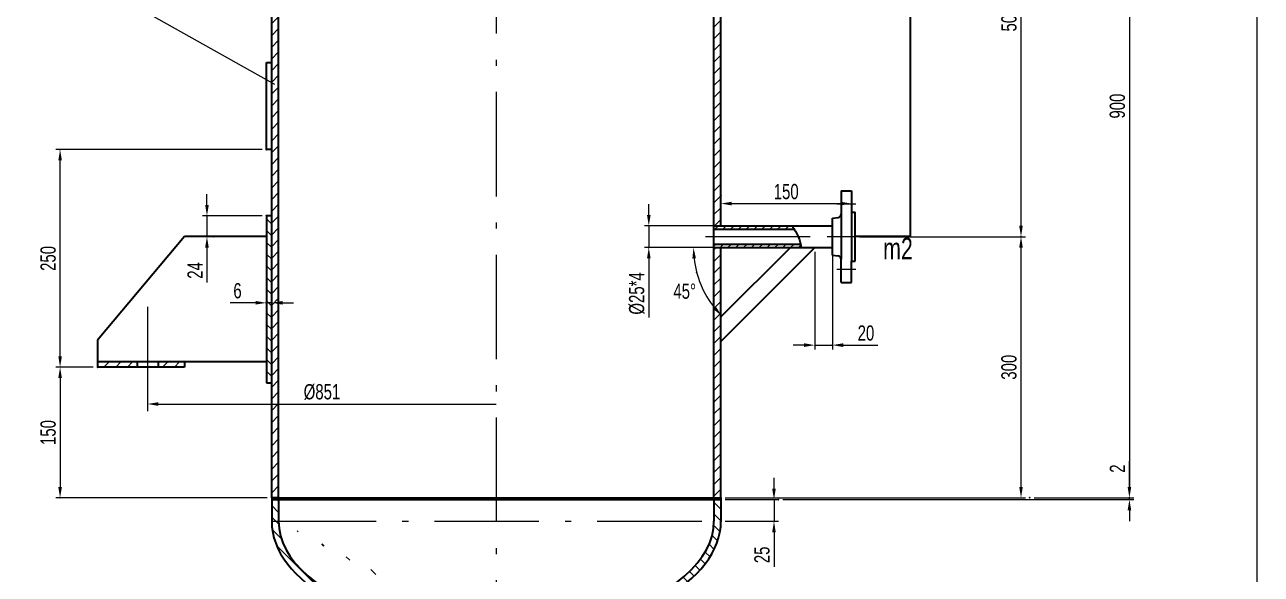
# Model space of a CAD drawing. Header units: millimetres. Extents: x -994 to 3211, y 1613 to 7558.
# Drawn here: x -240 to 1180, y 2584 to 3215 of the extents above; entities that cross this region are included whole.
import ezdxf

# ---------------------------------------------------------------- set-up
doc = ezdxf.new("R2010")
doc.units = ezdxf.units.MM
doc.header["$LTSCALE"] = 10
doc.linetypes.add('ACAD_ISO10W100', pattern=[18.7, 12, -3, 0.7, -3])
for name, color, linetype, lineweight in [('中心线', 1, 'ACAD_ISO10W100', 18), ('实线层', 2, 'Continuous', 35), ('标注', 7, 'Continuous', 18)]:
    doc.layers.add(name, color=color, linetype=linetype, lineweight=lineweight)
doc.layers.add('剖面线层', color=5, linetype='Continuous')
doc.styles.add('HGCAD', font='HGCAD.SHX', dxfattribs={"width": 0.75, "bigfont": 'HZTXT.SHX'})
doc.dimstyles.new('HGCAD$0', dxfattribs={"dimtxt": 3.5, "dimasz": 2.5, "dimexe": 1, "dimexo": 1, "dimgap": 1, "dimtad": 1, "dimdec": 1, "dimdsep": 46, "dimtxsty": 'HGCAD', "dimcen": 0, "dimclrd": 130, "dimclre": 130, "dimclrt": 3, "dimadec": 1, "dimazin": 0, "dimtfac": 0.714286, "dimtmove": 0, "dimatfit": 1, "dimfxl": 0, "dimtzin": 0, "dimlwd": -1, "dimlwe": -1, "dimarcsym": 0})
doc.dimstyles.new('HGCAD$2', dxfattribs={"dimtxt": 3.5, "dimasz": 2.5, "dimexe": 1, "dimexo": 1, "dimgap": 1, "dimtad": 2, "dimtih": 1, "dimdec": 1, "dimdsep": 46, "dimtxsty": 'HGCAD', "dimcen": 0, "dimclrd": 130, "dimclre": 130, "dimclrt": 3, "dimadec": 0, "dimazin": 0, "dimtfac": 0.714286, "dimtmove": 0, "dimatfit": 1, "dimfxl": 0, "dimtzin": 0, "dimlwd": -1, "dimlwe": -1, "dimarcsym": 0})
pattern_1 = [(45, (-994.139, 1612.684), (-6.735192, 6.735192), [])]
pattern_2 = [(135, (-994.139, 1612.684), (-6.73519, -6.73519), [])]

# ---------------------------------------------------------------- blocks, each defined once
blk = doc.blocks.new('*D6')
at = {"color": 0, "ltscale": 5}
for p in [(559.7, 3018.8), (709.7, 3018.8), (709.7, 3009.6)]:
    blk.add_point(p, dxfattribs=at)
at = {"layer": '标注', "color": 130, "ltscale": 5}
for p, q in [((559.7, 3013.8), (559.7, 3004.6)), ((709.7, 3013.8), (709.7, 3004.6)), ((572.2, 3009.6), (697.2, 3009.6))]:
    blk.add_line(p, q, dxfattribs=at)
for points in [[(572.2, 3011.7), (572.2, 3007.5), (559.7, 3009.6)], [(697.2, 3011.7), (697.2, 3007.5), (709.7, 3009.6)]]:
    blk.add_solid(points, dxfattribs=at)
at = {"layer": '标注', "color": 3, "ltscale": 5, "insert": (634.7, 3023.3), "char_height": 17.5, "attachment_point": 5, "style": 'HGCAD', "bg_fill": 3, "box_fill_scale": 1.1, "bg_fill_color": 256, "bg_fill_true_color": 13158600, "bg_fill_transparency": 462}
blk.add_mtext('150', dxfattribs=at)
blk = doc.blocks.new('*D7')
at = {"color": 0, "ltscale": 5}
for p in [(667.7, 2959.1), (687.7, 2959.1), (687.7, 2847)]:
    blk.add_point(p, dxfattribs=at)
at = {"layer": '标注', "color": 130, "ltscale": 5}
for p, q in [((667.7, 2954.1), (667.7, 2842)), ((687.7, 2954.1), (687.7, 2842)), ((655.2, 2847), (642.7, 2847)), ((667.7, 2847), (687.7, 2847)), ((700.2, 2847), (739.9, 2847))]:
    blk.add_line(p, q, dxfattribs=at)
for points in [[(655.2, 2849.1), (655.2, 2844.9), (667.7, 2847)], [(700.2, 2849.1), (700.2, 2844.9), (687.7, 2847)]]:
    blk.add_solid(points, dxfattribs=at)
at = {"layer": '标注', "color": 3, "ltscale": 5, "insert": (726.3, 2860.8), "char_height": 17.5, "attachment_point": 5, "style": 'HGCAD', "bg_fill": 3, "box_fill_scale": 1.1, "bg_fill_color": 256, "bg_fill_true_color": 13158600, "bg_fill_transparency": 462}
blk.add_mtext('20', dxfattribs=at)
blk = doc.blocks.new('*D8')
at = {"color": 0, "ltscale": 5}
for p in [(559.7, 2984.1), (476.9, 2959.1), (559.7, 2959.1)]:
    blk.add_point(p, dxfattribs=at)
at = {"layer": '标注', "color": 130, "ltscale": 5}
for p, q in [((476.9, 2996.6), (476.9, 3009.1)), ((554.7, 2984.1), (471.9, 2984.1)), ((476.9, 2984.1), (476.9, 2959.1)), ((554.7, 2959.1), (471.9, 2959.1)), ((476.9, 2946.6), (476.9, 2878.7))]:
    blk.add_line(p, q, dxfattribs=at)
for points in [[(474.8, 2996.6), (479, 2996.6), (476.9, 2984.1)], [(474.8, 2946.6), (479, 2946.6), (476.9, 2959.1)]]:
    blk.add_solid(points, dxfattribs=at)
at = {"layer": '标注', "color": 3, "ltscale": 5, "insert": (463.2, 2906.4), "char_height": 17.5, "attachment_point": 5, "rotation": 90, "style": 'HGCAD', "bg_fill": 3, "box_fill_scale": 1.1, "bg_fill_color": 256, "bg_fill_true_color": 13158600, "bg_fill_transparency": 632}
blk.add_mtext('%%C25*4', dxfattribs=at)
blk = doc.blocks.new('*D9')
at = {"color": 0, "ltscale": 5}
for p in [(551.7, 2959.1), (639.4, 2959.1), (687.7, 2959.1), (532, 2930.4), (559.7, 2879.4)]:
    blk.add_point(p, dxfattribs=at)
at = {"layer": '标注', "color": 130, "ltscale": 5}
blk.add_line((546.7, 2959.1), (523.2, 2959.1), dxfattribs=at)
blk.add_arc((639.4, 2959.1), 111.2, 186.4437, 218.5563, dxfattribs=at)
for points in [[(526.9, 2946.5), (531, 2946.8), (528.2, 2959.1)], [(554, 2891.2), (550.9, 2888.4), (560.8, 2880.5)]]:
    blk.add_solid(points, dxfattribs=at)
at = {"layer": '标注', "color": 3, "ltscale": 5, "insert": (518.1, 2908.9), "char_height": 17.5, "attachment_point": 5, "style": 'HGCAD', "bg_fill": 3, "box_fill_scale": 1.1, "bg_fill_color": 256, "bg_fill_true_color": 13158600, "bg_fill_transparency": 1532}
blk.add_mtext('45°', dxfattribs=at)
blk = doc.blocks.new('*D54')
at = {"color": 0, "ltscale": 5}
for p in [(37.7, 2895.6), (37.7, 2894.8), (43.7, 2894.8)]:
    blk.add_point(p, dxfattribs=at)
at = {"layer": '标注', "color": 130, "ltscale": 5}
for p, q in [((37.7, 2899.8), (37.7, 2900.6)), ((43.7, 2899.8), (43.7, 2900.6))]:
    blk.add_line(p, q, dxfattribs=at)
at = {"layer": '标注', "color": 4, "ltscale": 5}
for p, q in [((25.2, 2895.6), (-3.8, 2895.6)), ((43.7, 2895.6), (37.7, 2895.6)), ((56.2, 2895.6), (68.7, 2895.6))]:
    blk.add_line(p, q, dxfattribs=at)
for points in [[(25.2, 2897.7), (25.2, 2893.6), (37.7, 2895.6)], [(56.2, 2897.7), (56.2, 2893.6), (43.7, 2895.6)]]:
    blk.add_solid(points, dxfattribs=at)
at = {"layer": '标注', "color": 3, "ltscale": 5, "insert": (4.5, 2909.4), "char_height": 17.5, "attachment_point": 5, "style": 'HGCAD', "bg_fill": 3, "box_fill_scale": 1.1, "bg_fill_color": 256, "bg_fill_true_color": 13158600, "bg_fill_transparency": 662}
blk.add_mtext('6', dxfattribs=at)
blk = doc.blocks.new('*D55')
at = {"color": 0, "ltscale": 5}
for p in [(-199.3, 3071.6), (37.7, 3071.6), (-156.3, 2821.6)]:
    blk.add_point(p, dxfattribs=at)
at = {"layer": '标注', "color": 130, "ltscale": 5}
for p, q in [((32.7, 3071.6), (-204.3, 3071.6)), ((-161.3, 2821.6), (-204.3, 2821.6))]:
    blk.add_line(p, q, dxfattribs=at)
at = {"layer": '标注', "color": 4, "ltscale": 5}
blk.add_line((-199.3, 2834.1), (-199.3, 3059.1), dxfattribs=at)
for points in [[(-201.3, 3059.1), (-197.2, 3059.1), (-199.3, 3071.6)], [(-201.3, 2834.1), (-197.2, 2834.1), (-199.3, 2821.6)]]:
    blk.add_solid(points, dxfattribs=at)
at = {"layer": '标注', "color": 3, "ltscale": 5, "insert": (-213, 2946.6), "char_height": 17.5, "attachment_point": 5, "rotation": 90, "style": 'HGCAD', "bg_fill": 3, "box_fill_scale": 1.1, "bg_fill_color": 256, "bg_fill_true_color": 13158600, "bg_fill_transparency": 1687}
blk.add_mtext('250', dxfattribs=at)
blk = doc.blocks.new('*D56')
at = {"color": 0, "ltscale": 5}
for p in [(-156.3, 2821.6), (-199.3, 2671.6), (43.7, 2671.6)]:
    blk.add_point(p, dxfattribs=at)
at = {"layer": '标注', "color": 130, "ltscale": 5}
for p, q in [((-161.3, 2821.6), (-204.3, 2821.6)), ((38.7, 2671.6), (-204.3, 2671.6))]:
    blk.add_line(p, q, dxfattribs=at)
at = {"layer": '标注', "color": 4, "ltscale": 5}
blk.add_line((-199.3, 2809.1), (-199.3, 2684.1), dxfattribs=at)
for points in [[(-201.4, 2809.1), (-197.2, 2809.1), (-199.3, 2821.6)], [(-201.4, 2684.1), (-197.2, 2684.1), (-199.3, 2671.6)]]:
    blk.add_solid(points, dxfattribs=at)
at = {"layer": '标注', "color": 3, "ltscale": 5, "insert": (-213, 2746.6), "char_height": 17.5, "attachment_point": 5, "rotation": 90, "style": 'HGCAD', "bg_fill": 3, "box_fill_scale": 1.1, "bg_fill_color": 256, "bg_fill_true_color": 13158600, "bg_fill_transparency": 97}
blk.add_mtext('150', dxfattribs=at)
blk = doc.blocks.new('*D60')
at = {"color": 0, "ltscale": 5}
for p in [(559.7, 2669.6), (559.7, 2644.6), (620.7, 2644.6)]:
    blk.add_point(p, dxfattribs=at)
at = {"layer": '标注', "color": 4, "ltscale": 5}
for p, q in [((620.7, 2682.1), (620.7, 2694.6)), ((620.7, 2669.6), (620.7, 2644.6)), ((620.7, 2632.1), (620.7, 2592.5))]:
    blk.add_line(p, q, dxfattribs=at)
at = {"layer": '标注', "color": 130, "ltscale": 5}
for p, q in [((564.7, 2669.6), (625.7, 2669.6)), ((564.7, 2644.6), (625.7, 2644.6))]:
    blk.add_line(p, q, dxfattribs=at)
at = {"layer": '标注', "color": 4, "ltscale": 5}
for points in [[(618.6, 2682.1), (622.7, 2682.1), (620.7, 2669.6)], [(618.6, 2632.1), (622.7, 2632.1), (620.7, 2644.6)]]:
    blk.add_solid(points, dxfattribs=at)
at = {"layer": '标注', "color": 3, "ltscale": 5, "insert": (606.9, 2606.1), "char_height": 17.5, "attachment_point": 5, "rotation": 90, "style": 'HGCAD', "bg_fill": 3, "box_fill_scale": 1.1, "bg_fill_color": 256, "bg_fill_true_color": 13158600, "bg_fill_transparency": 65535}
blk.add_mtext('25', dxfattribs=at)
blk = doc.blocks.new('*D61')
at = {"color": 0, "ltscale": 5}
for p in [(713.7, 2971.6), (904.4, 2971.6), (559.7, 2671.6)]:
    blk.add_point(p, dxfattribs=at)
at = {"layer": '标注', "color": 130, "ltscale": 5}
for p, q in [((718.7, 2971.6), (909.4, 2971.6)), ((564.7, 2671.6), (909.4, 2671.6))]:
    blk.add_line(p, q, dxfattribs=at)
at = {"layer": '标注', "color": 4, "ltscale": 5}
blk.add_line((904.4, 2684.1), (904.4, 2959.1), dxfattribs=at)
for points in [[(902.3, 2959.1), (906.4, 2959.1), (904.4, 2971.6)], [(902.3, 2684.1), (906.4, 2684.1), (904.4, 2671.6)]]:
    blk.add_solid(points, dxfattribs=at)
at = {"layer": '标注', "color": 3, "ltscale": 5, "insert": (890.6, 2821.6), "char_height": 17.5, "attachment_point": 5, "rotation": 90, "style": 'HGCAD', "bg_fill": 3, "box_fill_scale": 1.1, "bg_fill_color": 256, "bg_fill_true_color": 13158600, "bg_fill_transparency": 27}
blk.add_mtext('300', dxfattribs=at)
blk = doc.blocks.new('*D62')
at = {"color": 0, "ltscale": 5}
for p in [(733.3, 3471.6), (904.4, 3471.6), (904.4, 2971.6)]:
    blk.add_point(p, dxfattribs=at)
at = {"layer": '标注', "color": 130, "ltscale": 5}
blk.add_line((738.3, 3471.6), (909.4, 3471.6), dxfattribs=at)
at = {"layer": '标注', "color": 4, "ltscale": 5}
blk.add_line((904.4, 2984.1), (904.4, 3459.1), dxfattribs=at)
for points in [[(902.3, 3459.1), (906.4, 3459.1), (904.4, 3471.6)], [(902.3, 2984.1), (906.4, 2984.1), (904.4, 2971.6)]]:
    blk.add_solid(points, dxfattribs=at)
at = {"layer": '标注', "color": 3, "ltscale": 5, "insert": (890.6, 3221.6), "char_height": 17.5, "attachment_point": 5, "rotation": 90, "style": 'HGCAD', "bg_fill": 3, "box_fill_scale": 1.1, "bg_fill_color": 256, "bg_fill_true_color": 13158600, "bg_fill_transparency": 132}
blk.add_mtext('500', dxfattribs=at)
blk = doc.blocks.new('*D63')
at = {"color": 0, "ltscale": 5}
for p in [(559.7, 3571.6), (914.4, 2671.6), (1028.9, 2671.6)]:
    blk.add_point(p, dxfattribs=at)
at = {"layer": '标注', "color": 130, "ltscale": 5}
for p, q in [((564.7, 3571.6), (1033.9, 3571.6)), ((919.4, 2671.6), (1033.9, 2671.6))]:
    blk.add_line(p, q, dxfattribs=at)
at = {"layer": '标注', "color": 4, "ltscale": 5}
blk.add_line((1028.9, 3559.1), (1028.9, 2684.1), dxfattribs=at)
for points in [[(1026.8, 3559.1), (1031, 3559.1), (1028.9, 3571.6)], [(1026.8, 2684.1), (1031, 2684.1), (1028.9, 2671.6)]]:
    blk.add_solid(points, dxfattribs=at)
at = {"layer": '标注', "color": 3, "ltscale": 5, "insert": (1015.1, 3121.6), "char_height": 17.5, "attachment_point": 5, "rotation": 90, "style": 'HGCAD', "bg_fill": 3, "box_fill_scale": 1.1, "bg_fill_color": 256, "bg_fill_true_color": 13158600, "bg_fill_transparency": 187}
blk.add_mtext('900', dxfattribs=at)
blk = doc.blocks.new('*D64')
at = {"color": 0, "ltscale": 5}
for p in [(1028.9, 2671.6), (1028.9, 2671.6), (625.7, 2669.6)]:
    blk.add_point(p, dxfattribs=at)
at = {"layer": '标注', "color": 4, "ltscale": 5}
for p, q in [((1028.9, 2684.1), (1028.9, 2713.7)), ((1028.9, 2669.6), (1028.9, 2671.6)), ((1028.9, 2657.1), (1028.9, 2644.6))]:
    blk.add_line(p, q, dxfattribs=at)
at = {"layer": '标注', "color": 130, "ltscale": 5}
blk.add_line((630.7, 2669.6), (1033.9, 2669.6), dxfattribs=at)
at = {"layer": '标注', "color": 4, "ltscale": 5}
for points in [[(1026.8, 2684.1), (1031, 2684.1), (1028.9, 2671.6)], [(1026.8, 2657.1), (1031, 2657.1), (1028.9, 2669.6)]]:
    blk.add_solid(points, dxfattribs=at)
at = {"layer": '标注', "color": 3, "ltscale": 5, "insert": (1015.1, 2705.2), "char_height": 17.5, "attachment_point": 5, "rotation": 90, "style": 'HGCAD', "bg_fill": 3, "box_fill_scale": 1.1, "bg_fill_color": 256, "bg_fill_true_color": 13158600, "bg_fill_transparency": 247}
blk.add_mtext('2', dxfattribs=at)
blk = doc.blocks.new('*D91')
at = {"color": 0, "ltscale": 5}
for p in [(343.7, 7052.5), (343.7, 2361.6), (1175.3, 2361.6)]:
    blk.add_point(p, dxfattribs=at)
at = {"layer": '标注', "color": 130, "ltscale": 5}
for p, q in [((348.7, 7052.5), (1180.3, 7052.5)), ((348.7, 2361.6), (1180.3, 2361.6))]:
    blk.add_line(p, q, dxfattribs=at)
at = {"layer": '标注', "color": 4, "ltscale": 5}
blk.add_line((1175.3, 7040), (1175.3, 2374.1), dxfattribs=at)
for points in [[(1173.3, 7040), (1177.4, 7040), (1175.3, 7052.5)], [(1173.3, 2374.1), (1177.4, 2374.1), (1175.3, 2361.6)]]:
    blk.add_solid(points, dxfattribs=at)
at = {"layer": '标注', "color": 3, "ltscale": 5, "insert": (1161.6, 4707.1), "char_height": 17.5, "attachment_point": 5, "rotation": 90, "style": 'HGCAD', "bg_fill": 3, "box_fill_scale": 1.1, "bg_fill_color": 256, "bg_fill_true_color": 13158600, "bg_fill_transparency": 497}
blk.add_mtext('9555', dxfattribs=at)
blk = doc.blocks.new('*D103')
at = {"color": 0, "ltscale": 5}
for p in [(37.7, 2995.6), (-30.6, 2971.6), (-23.4, 2971.6)]:
    blk.add_point(p, dxfattribs=at)
at = {"layer": '标注', "color": 4, "ltscale": 5}
for p, q in [((-30.6, 3008.1), (-30.6, 3020.6)), ((-30.6, 2995.6), (-30.6, 2971.6)), ((-30.6, 2959.1), (-30.6, 2919))]:
    blk.add_line(p, q, dxfattribs=at)
at = {"layer": '标注', "color": 130, "ltscale": 5}
for p, q in [((32.7, 2995.6), (-35.6, 2995.6)), ((-28.4, 2971.6), (-35.6, 2971.6))]:
    blk.add_line(p, q, dxfattribs=at)
at = {"layer": '标注', "color": 4, "ltscale": 5}
for points in [[(-32.7, 3008.1), (-28.5, 3008.1), (-30.6, 2995.6)], [(-32.7, 2959.1), (-28.5, 2959.1), (-30.6, 2971.6)]]:
    blk.add_solid(points, dxfattribs=at)
at = {"layer": '标注', "color": 3, "ltscale": 5, "insert": (-44.3, 2932.8), "char_height": 17.5, "attachment_point": 5, "rotation": 90, "style": 'HGCAD', "bg_fill": 3, "box_fill_scale": 1.1, "bg_fill_color": 256, "bg_fill_true_color": 13158600, "bg_fill_transparency": 442}
blk.add_mtext('24', dxfattribs=at)

msp = doc.modelspace()

# ---------------------------------------------------------------- hatches: boundary and pattern name
at = {"layer": '剖面线层', "ltscale": 5}
h = msp.add_hatch(dxfattribs=at)
h.set_pattern_fill('ANSI31', color=256, scale=3, style=0)
h.set_pattern_definition(pattern_1)
h.paths.add_polyline_path([(51.73, 3571.63), (43.73, 3571.63), (43.73, 3494.13), (51.73, 3494.13)])
h.paths.add_polyline_path([(559.73, 3571.63), (551.73, 3571.63), (551.73, 3484.13), (559.73, 3484.13)])
h.paths.add_polyline_path([(559.73, 3459.13), (551.73, 3459.13), (551.73, 2984.13), (559.73, 2984.13)])
h.paths.add_polyline_path([(559.73, 2959.13), (551.73, 2959.13), (551.73, 2671.63), (559.73, 2671.63)])
h = msp.add_hatch(dxfattribs=at)
h.set_pattern_fill('ANSI31', color=256, scale=3, style=0)
h.set_pattern_definition(pattern_1)
h.paths.add_polyline_path([(51.73, 2671.63), (43.73, 2671.63), (43.73, 3449.13), (51.73, 3449.13)])
h = msp.add_hatch(dxfattribs=at)
h.set_pattern_fill('ANSI31', color=256, scale=3, angle=90, style=0)
h.set_pattern_definition(pattern_2)
h.paths.add_polyline_path([(43.73, 2995.63), (37.73, 2995.63), (37.73, 2827.63), (37.73, 2803.63), (43.73, 2803.63)])
h = msp.add_hatch(dxfattribs=at)
h.set_pattern_fill('ANSI31', color=256, scale=2, style=0)
h.set_pattern_definition([(45, (-994.139, 1612.684), (-4.490128, 4.490128), [])])
edge = h.paths.add_edge_path()
edge.add_spline(control_points=[(643.14, 2981.42), (642.57, 2982.34), (641.99, 2983.24), (641.4, 2984.13)], knot_values=[21.4346031, 21.4346031, 21.4346031, 21.4346031, 23.3287573, 23.3287573, 23.3287573, 23.3287573], degree=3, periodic=0)
edge.add_line((641.4, 2984.13), (551.73, 2984.13))
edge.add_line((551.73, 2984.13), (551.73, 2980.13))
edge.add_line((551.73, 2980.13), (643.94, 2980.13))
edge.add_spline(control_points=[(643.94, 2980.13), (643.68, 2980.56), (643.41, 2981), (643.14, 2981.42)], knot_values=[23.3287573, 23.3287573, 23.3287573, 23.3287573, 24.216813, 24.216813, 24.216813, 24.216813], degree=3, periodic=0)
edge = h.paths.add_edge_path()
edge.add_spline(control_points=[(651.53, 2961.22), (651.49, 2961.65), (651.44, 2962.1), (651.38, 2962.55)], knot_values=[37.3675398, 37.3675398, 37.3675398, 37.3675398, 38.5626359, 38.5626359, 38.5626359, 38.5626359], degree=3, periodic=0)
edge.add_spline(control_points=[(651.38, 2962.55), (651.35, 2962.74), (651.32, 2962.94), (651.28, 2963.13)], knot_values=[36.8510931, 36.8510931, 36.8510931, 36.8510931, 37.3675398, 37.3675398, 37.3675398, 37.3675398], degree=3, periodic=0)
edge.add_line((651.28, 2963.13), (551.73, 2963.13))
edge.add_line((551.73, 2963.13), (551.73, 2959.13))
edge.add_line((551.73, 2959.13), (651.58, 2959.13))
edge.add_spline(control_points=[(651.58, 2959.13), (651.59, 2959.49), (651.59, 2959.86), (651.58, 2960.23)], knot_values=[39.4845358, 39.4845358, 39.4845358, 39.4845358, 40.5431557, 40.5431557, 40.5431557, 40.5431557], degree=3, periodic=0)
edge.add_spline(control_points=[(651.58, 2960.23), (651.57, 2960.56), (651.56, 2960.89), (651.53, 2961.22)], knot_values=[38.5626359, 38.5626359, 38.5626359, 38.5626359, 39.4845358, 39.4845358, 39.4845358, 39.4845358], degree=3, periodic=0)
at = {"layer": '剖面线层'}
h = msp.add_hatch(dxfattribs=at)
h.set_pattern_fill('ANSI31', color=256, scale=3, style=0)
h.set_pattern_definition(pattern_1)
h.paths.add_polyline_path([(-110.77, 2827.63), (-156.27, 2827.63), (-156.27, 2821.63), (-110.77, 2821.63)])
h.paths.add_polyline_path([(-56.27, 2827.63), (-86.77, 2827.63), (-86.77, 2821.63), (-56.27, 2821.63)])
at = {"layer": '剖面线层', "ltscale": 5}
h = msp.add_hatch(dxfattribs=at)
h.set_pattern_fill('ANSI31', color=256, scale=3, angle=90, style=0)
h.set_pattern_definition(pattern_2)
edge = h.paths.add_edge_path()
edge.add_line((51.73, 2669.63), (43.73, 2669.63))
edge.add_line((43.73, 2669.63), (43.73, 2644.63))
edge.add_ellipse((301.73, 2644.63), major_axis=(-258, 0), ratio=0.5155039, start_angle=0, end_angle=84.99692)
edge.add_line((279.23, 2512.14), (279.23, 2520.14))
edge.add_ellipse((301.73, 2644.63), major_axis=(-250, 0), ratio=0.5, start_angle=0, end_angle=84.83639, ccw=False)
edge.add_line((51.73, 2644.63), (51.73, 2669.63))
edge = h.paths.add_edge_path()
edge.add_ellipse((301.73, 2644.63), major_axis=(-258, 0), ratio=0.5155039, start_angle=95.00308, end_angle=180)
edge.add_line((559.73, 2644.63), (559.73, 2669.63))
edge.add_line((559.73, 2669.63), (551.73, 2669.63))
edge.add_line((551.73, 2669.63), (551.73, 2644.63))
edge.add_ellipse((301.73, 2644.63), major_axis=(-250, 0), ratio=0.5, start_angle=95.16361, end_angle=180, ccw=False)
edge.add_line((324.23, 2520.14), (324.23, 2512.14))

# ---------------------------------------------------------------- linework, layer by layer
at = {"layer": '中心线'}
for p, q in [((301.73, 7064.9), (301.73, 2333.5)), ((542.1, 2971.63), (737.25, 2971.63)), ((-98.77, 2891.05), (-98.77, 2761.06))]:
    msp.add_line(p, q, dxfattribs=at)
at = {"layer": '中心线', "color": 1, "linetype": 'ACAD_ISO10W100'}
for p, q in [((692.73, 3009.13), (714.73, 3009.13)), ((681.73, 2971.63), (719.73, 2971.63)), ((692.73, 2934.13), (714.73, 2934.13)), ((43.73, 2644.63), (559.73, 2644.63))]:
    msp.add_line(p, q, dxfattribs=at)
at = {"layer": '实线层'}
for p, q in [((551.73, 2671.63), (551.73, 3571.63)), ((559.73, 2984.13), (559.73, 3459.13)), ((43.73, 2671.63), (43.73, 3449.13)), ((51.73, 2671.63), (51.73, 3449.13)), ((37.73, 3071.63), (37.73, 3171.63)), ((37.73, 3171.63), (43.73, 3171.63)), ((43.73, 3071.63), (37.73, 3071.63)), ((697.73, 3024.13), (709.73, 3024.13)), ((697.73, 3024.13), (697.73, 2945.59)), ((709.73, 3024.13), (709.73, 2943.63)), ((709.73, 2999.63), (713.73, 2999.63)), ((713.73, 2943.63), (713.73, 2999.63)), ((43.73, 2995.63), (37.73, 2995.63)), ((37.73, 2995.63), (37.73, 2827.63)), ((43.73, 2971.63), (43.73, 2995.63)), ((551.73, 2984.13), (687.73, 2984.13)), ((687.73, 2992.9), (694.22, 2993.7)), ((687.73, 2950.36), (687.73, 2992.9)), ((-56.27, 2971.63), (-156.27, 2852.63)), ((37.73, 2971.63), (-56.27, 2971.63)), ((551.73, 2980.13), (643.94, 2980.13)), ((551.73, 2963.13), (651.28, 2963.13)), ((551.73, 2959.13), (687.73, 2959.13)), ((559.73, 2671.63), (559.73, 2959.13)), ((559.73, 2851.13), (667.73, 2959.13)), ((559.73, 2879.42), (639.45, 2959.13)), ((687.73, 2950.36), (694.22, 2949.56)), ((697.73, 2919.13), (697.73, 2945.59)), ((709.73, 2919.13), (709.73, 2943.63)), ((709.73, 2943.63), (713.73, 2943.63)), ((697.73, 2919.13), (709.73, 2919.13)), ((-156.27, 2852.63), (-156.27, 2821.63)), ((37.73, 2827.63), (-156.27, 2827.63)), ((-110.77, 2827.63), (-110.77, 2821.63)), ((-86.77, 2827.63), (-86.77, 2821.63)), ((-56.27, 2827.63), (-56.27, 2821.63)), ((37.73, 2827.63), (37.73, 2803.63)), ((-56.27, 2821.63), (-156.27, 2821.63)), ((37.73, 2803.63), (43.73, 2803.63)), ((51.73, 2671.63), (43.73, 2671.63)), ((43.73, 2671.63), (43.73, 2669.63)), ((51.73, 2671.63), (51.73, 2669.63)), ((51.73, 2671.63), (551.73, 2671.63)), ((551.73, 2671.63), (559.73, 2671.63)), ((551.73, 2671.63), (551.73, 2669.63)), ((559.73, 2671.63), (559.73, 2669.63)), ((43.73, 2669.63), (559.73, 2669.63)), ((43.73, 2669.63), (43.73, 2644.63)), ((51.73, 2669.63), (51.73, 2644.63)), ((551.73, 2669.63), (551.73, 2644.63)), ((559.73, 2669.63), (559.73, 2644.63))]:
    msp.add_line(p, q, dxfattribs=at)
for centre, start, end in [((693.73, 2997.67), 277.00002, 0), ((693.73, 2945.59), 0, 82.99998)]:
    msp.add_arc(centre, 4, start, end, dxfattribs=at)
for major_axis, ratio, start_param, end_param in [((-258, 0), 0.5155039, 0, 1.4834761), ((-250, 0), 0.5, 0, 3.1415927), ((-258, 0), 0.5155039, 1.6581166, 3.1415927)]:
    msp.add_ellipse((301.73, 2644.63), major_axis=major_axis, ratio=ratio, start_param=start_param, end_param=end_param, dxfattribs=at)
msp.add_open_spline([(641.4, 2984.13), (644.09, 2980.06), (649.8, 2970.29), (651.72, 2962.68), (651.58, 2959.13)], degree=3, knots=[21.4346031, 21.4346031, 21.4346031, 21.4346031, 30.1142905, 40.5431557, 40.5431557, 40.5431557, 40.5431557], dxfattribs=at)
at = {"layer": '标注', "ltscale": 5}
msp.add_line((47.35, 3146.3), (-312.88, 3349.68), dxfattribs=at)

# ---------------------------------------------------------------- next in the draw order: dimensions: what is measured, and where the dimension line sits
for base, p1, p2, override, picture, middle in [((709.73, 3009.57), (559.73, 3018.77), (709.73, 3018.77), {"dimscale": 5}, '*D6', (634.73, 3023.32)), ((687.73, 2847.03), (667.73, 2959.13), (687.73, 2959.13), {"dimscale": 5}, '*D7', (726.31, 2860.78)), ((37.73, 2895.64), (43.73, 2894.76), (37.73, 2894.76), {"dimscale": 5, "dimclrd": 4, "dimtdec": 1}, '*D54', (4.45, 2909.39))]:
    dim = msp.add_linear_dim(base=base, p1=p1, p2=p2, dimstyle='HGCAD$0', override=override, dxfattribs=at)
    dim.commit()
    dim.dimension.update_dxf_attribs({"geometry": picture, "text_midpoint": middle})
dim = msp.add_linear_dim(base=(620.65, 2644.63), p1=(559.73, 2669.63), p2=(559.73, 2644.63), angle=90, dimstyle='HGCAD$0', override={"dimscale": 5, "dimclrd": 4, "dimtdec": 1}, dxfattribs=at)
dim.commit()
dim.dimension.update_dxf_attribs({"geometry": '*D60', "text_midpoint": (606.9, 2606.05)})

# ---------------------------------------------------------------- next in the draw order: dimensions: what is measured, and where the dimension line sits
dim = msp.add_linear_dim(base=(-199.25, 3071.63), p1=(-156.27, 2821.63), p2=(37.73, 3071.63), angle=90, dimstyle='HGCAD$0', override={"dimscale": 5, "dimclrd": 4, "dimtdec": 1}, dxfattribs=at)
dim.commit()
dim.dimension.update_dxf_attribs({"geometry": '*D55', "text_midpoint": (-213, 2946.63)})
dim = msp.add_linear_dim(base=(476.91, 2959.13), p1=(559.73, 2984.13), p2=(559.73, 2959.13), angle=90, text='%%C25*4', dimstyle='HGCAD$0', override={"dimscale": 5}, dxfattribs=at)
dim.commit()
dim.dimension.update_dxf_attribs({"geometry": '*D8', "text_midpoint": (463.16, 2906.42)})

# ---------------------------------------------------------------- next in the draw order: dimensions: what is measured, and where the dimension line sits
for base, p1, p2, picture, middle in [((-30.57, 2971.63), (37.73, 2995.63), (-23.41, 2971.63), '*D103', (-44.32, 2932.8)), ((-199.27, 2671.63), (-156.27, 2821.63), (43.73, 2671.63), '*D56', (-213.02, 2746.63))]:
    dim = msp.add_linear_dim(base=base, p1=p1, p2=p2, angle=90, dimstyle='HGCAD$0', override={"dimscale": 5, "dimclrd": 4, "dimtdec": 1}, dxfattribs=at)
    dim.commit()
    dim.dimension.update_dxf_attribs({"geometry": picture, "text_midpoint": middle})
dim = msp.add_angular_dim_2l(base=(532.03, 2930.35), line1=((559.73, 2879.42), (639.45, 2959.13)), line2=((551.73, 2959.13), (687.73, 2959.13)), dimstyle='HGCAD$2', override={"dimscale": 5}, dxfattribs=at)
dim.commit()
dim.dimension.update_dxf_attribs({"geometry": '*D9', "text_midpoint": (518.1, 2908.87)})

# ---------------------------------------------------------------- next in the draw order: linework, layer by layer
at = {"layer": '标注', "color": 4, "ltscale": 5}
msp.add_line((-86.27, 2779.36), (301.73, 2779.36), dxfattribs=at)
msp.add_solid([(-86.27, 2781.44), (-86.27, 2777.27), (-98.77, 2779.36)], dxfattribs=at)

# ---------------------------------------------------------------- next in the draw order: dimensions: what is measured, and where the dimension line sits
at = {"layer": '标注', "ltscale": 5}
dim = msp.add_linear_dim(base=(904.35, 2971.63), p1=(559.73, 2671.63), p2=(713.73, 2971.63), angle=90, dimstyle='HGCAD$0', override={"dimscale": 5, "dimclrd": 4, "dimtdec": 1}, dxfattribs=at)
dim.commit()
dim.dimension.update_dxf_attribs({"geometry": '*D61', "text_midpoint": (890.6, 2821.63)})

# ---------------------------------------------------------------- next in the draw order: texts
at = {"layer": '标注', "color": 3, "ltscale": 5, "insert": (101.48, 2793.11), "char_height": 17.5, "attachment_point": 5, "style": 'HGCAD', "bg_fill": 3, "box_fill_scale": 1.1, "bg_fill_color": 256, "bg_fill_true_color": 13158600, "bg_fill_transparency": 3972}
msp.add_mtext('%%C851', dxfattribs=at)

# ---------------------------------------------------------------- next in the draw order: dimensions: what is measured, and where the dimension line sits
at = {"layer": '标注', "ltscale": 5}
dim = msp.add_linear_dim(base=(904.35, 3471.63), p1=(904.35, 2971.63), p2=(733.31, 3471.63), angle=90, dimstyle='HGCAD$0', override={"dimscale": 5, "dimclrd": 4, "dimtdec": 1}, dxfattribs=at)
dim.commit()
dim.dimension.update_dxf_attribs({"geometry": '*D62', "text_midpoint": (890.6, 3221.63)})

# ---------------------------------------------------------------- next in the draw order: dimensions: what is measured, and where the dimension line sits
dim = msp.add_linear_dim(base=(1028.9, 2671.63), p1=(559.73, 3571.63), p2=(914.35, 2671.63), angle=90, dimstyle='HGCAD$0', override={"dimscale": 5, "dimclrd": 4, "dimtdec": 1}, dxfattribs=at)
dim.commit()
dim.dimension.update_dxf_attribs({"geometry": '*D63', "text_midpoint": (1015.15, 3121.63)})

# ---------------------------------------------------------------- next in the draw order: dimensions: what is measured, and where the dimension line sits
dim = msp.add_linear_dim(base=(1028.9, 2671.63), p1=(625.65, 2669.63), p2=(1028.9, 2671.63), angle=90, dimstyle='HGCAD$0', override={"dimscale": 5, "dimclrd": 4, "dimtdec": 1}, dxfattribs=at)
dim.commit()
dim.dimension.update_dxf_attribs({"geometry": '*D64', "text_midpoint": (1015.15, 2705.17)})

# ---------------------------------------------------------------- next in the draw order: dimensions: what is measured, and where the dimension line sits
dim = msp.add_linear_dim(base=(1175.34, 2361.63), p1=(343.73, 7052.53), p2=(343.73, 2361.63), angle=90, text='9555', dimstyle='HGCAD$0', override={"dimscale": 5, "dimclrd": 4, "dimtdec": 1}, dxfattribs=at)
dim.commit()
dim.dimension.update_dxf_attribs({"geometry": '*D91', "text_midpoint": (1161.59, 4707.08)})

# ---------------------------------------------------------------- next in the draw order: linework, layer by layer
at = {"layer": '实线层', "ltscale": 5}
for p, q in [((777.22, 3471.63), (777.22, 2971.63)), ((777.22, 2971.63), (713.73, 2971.63))]:
    msp.add_line(p, q, dxfattribs=at)

# ---------------------------------------------------------------- next in the draw order: texts
at = {"layer": '标注', "ltscale": 5, "insert": (746.04, 2970.39), "char_height": 25, "width": 45.6536, "attachment_point": 1, "style": 'HGCAD'}
msp.add_mtext('{\\C0;m2}', dxfattribs=at)

doc.saveas('drawing.dxf')
